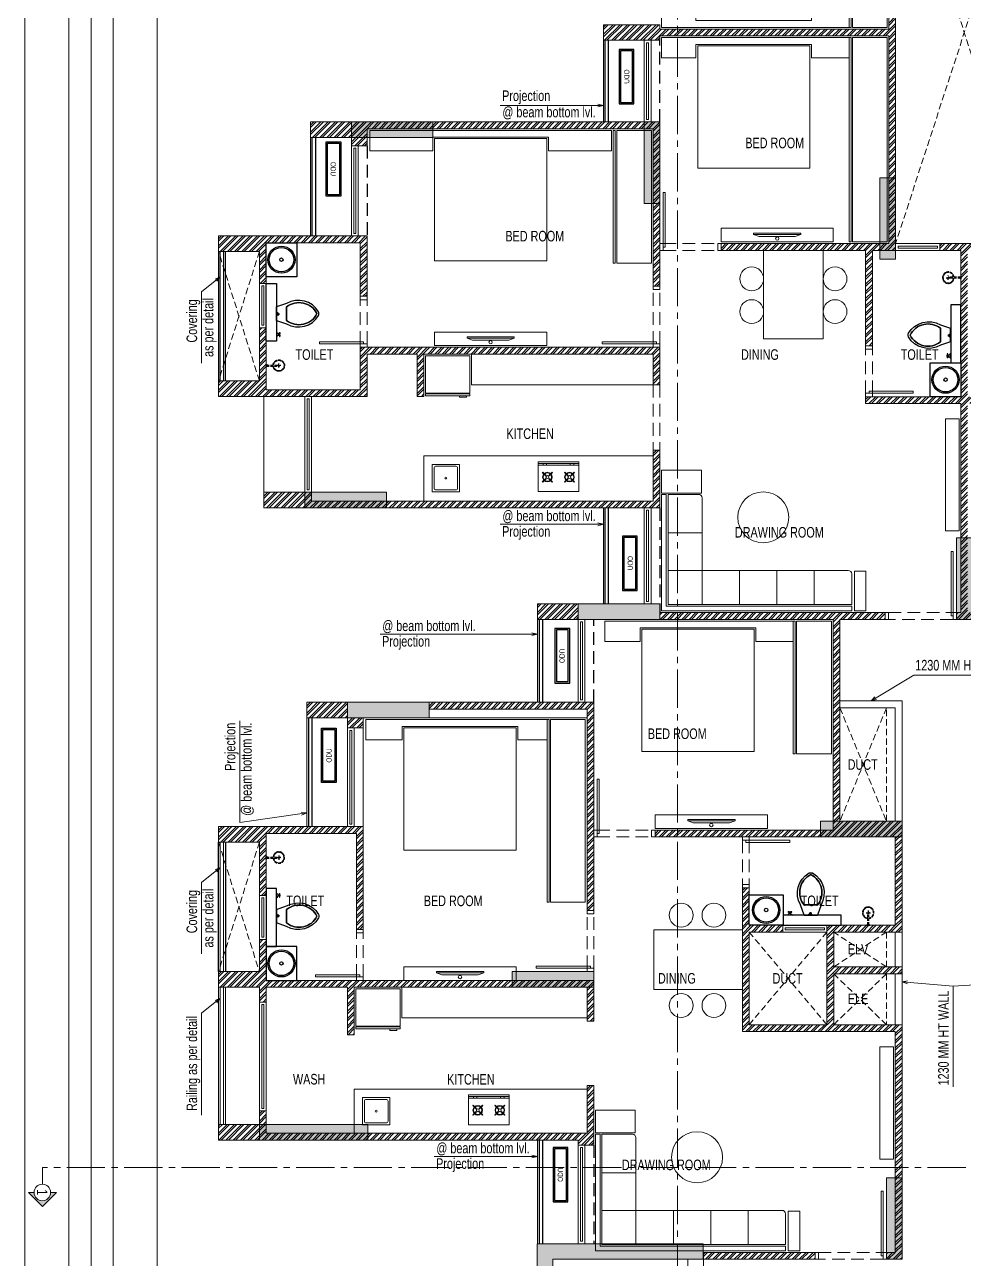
# Model space of a CAD drawing. Header units: inches. Extents: x 822859 to 1009930, y 496782 to 576896.
# Drawn here: x 896812 to 910625, y 515730 to 533887 of the extents above; entities that cross this region are included whole.
import ezdxf
from ezdxf.enums import TextEntityAlignment as Align

# ---------------------------------------------------------------- set-up
doc = ezdxf.new("R2010")
doc.units = ezdxf.units.IN
doc.header["$LTSCALE"] = 750
doc.header["$MEASUREMENT"] = 0
for name, pattern in [('CENTER', [2, 1.25, -0.25, 0.25, -0.25]), ('CENTER2', [1.125, 0.75, -0.125, 0.125, -0.125]), ('HIDDEN', [0.375, 0.25, -0.125]), ('HIDDEN2', [0.1875, 0.125, -0.0625])]:
    doc.linetypes.add(name, pattern=pattern)
for name, color, linetype, lineweight in [('COLUMN', 5, 'Continuous', 13), ('DOOR-MSA', 8, 'Continuous', 13), ('DOTTED LINE-MSA', 8, 'HIDDEN2', 13), ('ELE-01-MSA', 8, 'Continuous', 18), ('ELE-03-MSA', 145, 'Continuous', 18), ('ELE-04-MSA', 139, 'Continuous', 15), ('FURNITURE-MSA', 251, 'Continuous', 5), ('SECTION LINE', 14, 'CENTER', 9), ('TEXT DETAIL-MSA', 8, 'Continuous', 13), ('TEXT ROOM NAME-MSA', 8, 'Continuous', 13), ('WALL HATCH-MSA', 251, 'Continuous', 9), ('WALL-MSA', 11, 'Continuous', 18), ('WINDOW-MSA', 8, 'Continuous', 13)]:
    doc.layers.add(name, color=color, linetype=linetype, lineweight=lineweight)
for name, color, linetype in [('ELE-02-MSA', 8, 'Continuous'), ('P.FIXTURE', 8, 'Continuous'), ('R.C.C HATCH-MSA', 250, 'Continuous')]:
    doc.layers.add(name, color=color, linetype=linetype)
doc.styles.add('125', font='swisscl.ttf', dxfattribs={"height": 125})
doc.styles.add('ARIAL', font='ARIALN.TTF', dxfattribs={"height": 360})
doc.styles.add('Arial Narrow', font='swisscl.ttf', dxfattribs={"height": 150})
doc.styles.add('Arial-Reg', font='swisscl.ttf', dxfattribs={"height": 155})
doc.styles.add('MtXpl_Swis721_LtCn_B', font='swisscl.ttf')
doc.dimstyles.new('100 K.T', dxfattribs={"dimtxt": 360, "dimasz": 80, "dimexe": 0.18, "dimexo": 0.0625, "dimgap": 1, "dimtad": 1, "dimdec": 0, "dimzin": 0, "dimdsep": 46, "dimtxsty": 'ARIAL', "dimblk": 'DOT', "dimcen": 0.09, "dimse1": 1, "dimse2": 1, "dimclrd": 50, "dimclrt": 256, "dimadec": 0, "dimazin": 0, "dimtfac": 1, "dimtdec": 0, "dimtofl": 0, "dimtmove": 1, "dimatfit": 0, "dimfxl": 1, "dimtolj": 1, "dimtzin": 0, "dimlwd": -1, "dimarcsym": 0})
pattern_1 = [(45, (73952.8, 0), (-53.0330086, 53.0330086), []), (45, (73988.155, 0), (-53.0330086, 53.0330086), [])]

# ---------------------------------------------------------------- blocks, each defined once
blk = doc.blocks.new('t4tgg34')
for points in [[(375405, -62759), (375391, -62745), (375391, -62738), (375371, -62738), (375371, -62720), (375391, -62720), (375391, -62713), (375405, -62699), (375405, -62635), (375255, -62585, 0.412342), (374785, -62709, 0.132891), (374785, -62761, 0.412336), (375255, -62885), (375405, -62835)], [(375255, -62835, -0.475238), (374809, -62735, -0.475243), (375255, -62635)]]:
    blk.add_lwpolyline(points, format="xyb", close=True)
blk.add_lwpolyline([(375255, -62835), (375255, -62635, 0.475243), (374809, -62735, 0.475238), (375255, -62835, 0.489246)], format="xyb")
blk.add_lwpolyline([(375405, -62635), (375405, -62699), (375391, -62713), (375391, -62720), (375371, -62720), (375371, -62738), (375391, -62738), (375391, -62745), (375405, -62759), (375405, -62699), (375405, -62835)])
blk = doc.blocks.new('9')
at = {"linetype": 'Continuous'}
for p, q in [((709870, -390415), (709870, -390434)), ((709876, -390434), (709870, -390434)), ((709876, -390415), (709876, -390434))]:
    blk.add_line(p, q, dxfattribs=at)
for points in [[(709876, -390396), (709876, -390377), (709870, -390377), (709870, -390396)], [(709895, -390396), (709920, -390370), (709920, -390440), (709895, -390415)]]:
    blk.add_lwpolyline(points, dxfattribs=at)
blk.add_lwpolyline([(709895, -390415), (709870, -390415), (709870, -390396), (709895, -390396)], close=True, dxfattribs=at)
blk = doc.blocks.new('SHOWE')
at = {"linetype": 'HIDDEN', "ltscale": 0.2}
for p, q in [((3964261, -1171718), (3964261, -1171675)), ((3964261, -1171675), (3964263, -1171675)), ((3964261, -1171718), (3964263, -1171718)), ((3964264, -1171676), (3964264, -1171716)), ((3964269, -1171681), (3964269, -1171696)), ((3964269, -1171689), (3964438, -1171689)), ((3964269, -1171712), (3964269, -1171696)), ((3964269, -1171704), (3964438, -1171704)), ((3964479, -1171696), (3964416, -1171696)), ((3964447, -1171665), (3964447, -1171728))]:
    blk.add_line(p, q, dxfattribs=at)
for radius in [12.5, 10.6]:
    blk.add_circle((3964447, -1171696), radius, dxfattribs=at)
for centre, radius, start, end in [((3964447, -1171696), 84.1, 185.2383, 174.7617), ((3964447, -1171696), 81.4, 185.4105, 174.5895), ((3964447, -1171696), 78, 185.6496, 174.3504), ((3964262, -1171676), 1.76, 358.0282, 62.0821), ((3964262, -1171716), 1.76, 297.9179, 1.9718), ((3964260, -1171685), 10.1, 28.3436, 64.2104), ((3964260, -1171707), 10.1, 295.7896, 331.6564)]:
    blk.add_arc(centre, radius, start, end, dxfattribs=at)
blk = doc.blocks.new('A$C0454f6c0')
at = {"layer": 'WINDOW-MSA', "ltscale": 5000}
for points in [[(0, 1050), (0, 1000), (-100, 1000), (-100, 1050)], [(0, 0), (0, 50), (-100, 50), (-100, 0)]]:
    blk.add_lwpolyline(points, close=True, dxfattribs=at)
at = {"layer": 'WINDOW-MSA', "linetype": 'HIDDEN'}
for points in [[(-100, 1000), (-100, 50)], [(0, 50), (0, 1000)]]:
    blk.add_lwpolyline(points, dxfattribs=at)
at = {"layer": 'WINDOW-MSA', "ltscale": 5000, "elevation": 0}
blk.add_lwpolyline([(-50, 50), (-1000, 50), (-1000, 80), (-50, 80)], close=True, dxfattribs=at)
blk = doc.blocks.new('A$C16cd5f5f')
at = {"layer": 'WINDOW-MSA', "ltscale": 5000}
for points in [[(50, 50), (50, 850), (80, 850), (80, 50)], [(0, 0), (50, 0), (50, 100), (0, 100)], [(900, 0), (850, 0), (850, 100), (900, 100)]]:
    blk.add_lwpolyline(points, close=True, dxfattribs=at)
at = {"layer": 'WINDOW-MSA', "linetype": 'HIDDEN', "elevation": 0}
blk.add_lwpolyline([(50, 100), (850, 100)], dxfattribs=at)
at = {"layer": 'WINDOW-MSA', "linetype": 'HIDDEN'}
blk.add_lwpolyline([(50, 0), (850, 0)], dxfattribs=at)
blk = doc.blocks.new('A$Ca69f7aba')
at = {"layer": 'WINDOW-MSA', "ltscale": 5000}
for points in [[(-750, 0), (-700, 0), (-700, -100), (-750, -100)], [(0, 0), (-50, 0), (-50, -100), (0, -100)], [(-50, -50), (-50, -700), (-80, -700), (-80, -50)]]:
    blk.add_lwpolyline(points, close=True, dxfattribs=at)
at = {"layer": 'WINDOW-MSA', "linetype": 'HIDDEN'}
blk.add_lwpolyline([(-50, 0), (-700, 0)], dxfattribs=at)
at = {"layer": 'WINDOW-MSA', "linetype": 'HIDDEN', "elevation": 0}
blk.add_lwpolyline([(-50, -100), (-700, -100)], dxfattribs=at)
blk = doc.blocks.new('A$Cbea8c011')
at = {"layer": 'ELE-02-MSA', "elevation": 0}
for points in [[(400, -108), (-400, -108), (-400, 108), (400, 108)], [(380, -88), (-380, -88), (-380, 88), (380, 88)]]:
    blk.add_lwpolyline(points, close=True, dxfattribs=at)
at = {"layer": 'TEXT DETAIL-MSA', "style": 'Arial Narrow'}
blk.add_text('ODU', height=75, dxfattribs=at).set_placement((-106, -42, 0))
blk = doc.blocks.new('BLOCK-G & H TYPICAL COLOUMN')
at = {"layer": 'R.C.C HATCH-MSA'}
h = blk.add_hatch(color=256, dxfattribs=at)
h.dxf.hatch_style = 1
h.paths.add_polyline_path([(172697.62, -104207.75), (172688.57, -104207.75), (172688.57, -104255), (172697.62, -104255)])
h.paths.add_polyline_path([(172327.12, -104207.75), (172336.18, -104207.75), (172336.18, -104255), (172327.12, -104255)])
h.paths.add_polyline_path([(172819.88, -104207.75), (172819.88, -104216.81), (172867.12, -104216.81), (172867.12, -104207.75)])
h.paths.add_polyline_path([(172204.87, -104207.75), (172204.87, -104216.81), (172157.62, -104216.81), (172157.62, -104207.75)])
h.paths.add_polyline_path([(172561.18, -104240.06), (172552.12, -104240.06), (172552.12, -104287.31), (172561.18, -104287.31)])
h.paths.add_polyline_path([(172463.57, -104240.06), (172472.62, -104240.06), (172472.62, -104287.31), (172463.57, -104287.31)])
h.paths.add_polyline_path([(172177.87, -104422.2), (172177.87, -104431.25), (172130.62, -104431.25), (172130.62, -104422.2)])
h.paths.add_polyline_path([(172894.12, -104422.2), (172894.12, -104431.25), (172846.88, -104431.25), (172846.88, -104422.2)])
h.paths.add_polyline_path([(172336.12, -104486.75), (172336.12, -104495.81), (172288.87, -104495.81), (172288.87, -104486.75)])
h.paths.add_polyline_path([(172202.62, -104543.75), (172202.62, -104552.81), (172155.37, -104552.81), (172155.37, -104543.75)])
h.paths.add_polyline_path([(172822.13, -104543.75), (172822.13, -104552.81), (172869.37, -104552.81), (172869.37, -104543.75)])
h.paths.add_polyline_path([(172516.9, -104495.81), (172507.85, -104495.81), (172507.85, -104448.56), (172516.9, -104448.56)])
h.paths.add_polyline_path([(172697.62, -104104.25), (172688.57, -104104.25), (172688.57, -104057.01), (172697.62, -104057.01)])
h.paths.add_polyline_path([(172327.12, -104104.25), (172336.18, -104104.25), (172336.18, -104057.01), (172327.12, -104057.01)])
h.paths.add_polyline_path([(172819.88, -104104.25), (172819.88, -104095.2), (172867.12, -104095.2), (172867.12, -104104.25)])
h.paths.add_polyline_path([(172204.87, -104104.25), (172204.87, -104095.2), (172157.62, -104095.2), (172157.62, -104104.25)])
h.paths.add_polyline_path([(172561.18, -104071.94), (172552.12, -104071.94), (172552.12, -104024.7), (172561.18, -104024.7)])
h.paths.add_polyline_path([(172463.57, -104071.94), (172472.62, -104071.94), (172472.62, -104024.7), (172463.57, -104024.7)])
h.paths.add_polyline_path([(172177.87, -103889.81), (172177.87, -103880.75), (172130.62, -103880.75), (172130.62, -103889.81)])
h.paths.add_polyline_path([(172894.12, -103889.81), (172894.12, -103880.75), (172846.88, -103880.75), (172846.88, -103889.81)])
h.paths.add_polyline_path([(172336.12, -103825.25), (172336.12, -103816.2), (172288.87, -103816.2), (172288.87, -103825.25)])
h.paths.add_polyline_path([(172202.62, -103768.25), (172202.62, -103759.2), (172155.37, -103759.2), (172155.37, -103768.25)])
h.paths.add_polyline_path([(172822.13, -103768.25), (172822.13, -103759.2), (172869.37, -103759.2), (172869.37, -103768.25)])
h.paths.add_polyline_path([(172516.9, -103816.2), (172507.85, -103816.2), (172507.85, -103863.44), (172516.9, -103863.44)])
h.paths.add_polyline_path([(172548.37, -103699.31), (172548.37, -103690.25), (172595.62, -103690.25), (172595.62, -103699.31)])
h.paths.add_polyline_path([(172476.37, -103699.31), (172476.37, -103690.25), (172429.13, -103690.25), (172429.13, -103699.31)])
h.paths.add_polyline_path([(172726.82, -103612.31), (172726.82, -103603.25), (172774.06, -103603.25), (172774.06, -103612.31)])
h.paths.add_polyline_path([(172297.93, -103612.31), (172297.93, -103603.25), (172250.69, -103603.25), (172250.69, -103612.31)])
h.paths.add_polyline_path([(172920.37, -103523.81), (172920.37, -103514.75), (172857.56, -103514.75), (172857.56, -103523.81)])
h.paths.add_polyline_path([(172104.37, -103523.81), (172104.37, -103514.75), (172167.19, -103514.75), (172167.19, -103523.81)])
h.paths.add_polyline_path([(172476.37, -103492.94), (172467.32, -103492.94), (172467.32, -103445.7), (172476.37, -103445.7)])
h.paths.add_polyline_path([(172548.37, -103492.94), (172557.43, -103492.94), (172557.43, -103445.7), (172548.37, -103445.7)])
h.paths.add_polyline_path([(172663.43, -103454.75), (172759.5, -103454.75), (172759.5, -103349.7), (172663.43, -103349.7), (172663.43, -103358.75), (172750.44, -103358.75), (172750.44, -103445.7), (172663.43, -103445.7)])
h.paths.add_polyline_path([(172361.32, -103454.75), (172265.25, -103454.75), (172265.25, -103349.7), (172361.32, -103349.7), (172361.32, -103358.75), (172274.31, -103358.75), (172274.31, -103445.7), (172361.32, -103445.7)])
h.paths.add_polyline_path([(172428.37, -103358.75), (172419.32, -103358.75), (172419.32, -103311.51), (172428.37, -103311.51)])
h.paths.add_polyline_path([(172428.37, -103132.74), (172419.32, -103132.74), (172419.32, -103179.99), (172428.37, -103179.99)])
h.paths.add_polyline_path([(172151.62, -103286.75), (172151.62, -103277.7), (172104.37, -103277.7), (172104.37, -103286.75)])
h.paths.add_polyline_path([(172245.43, -103162.74), (172245.43, -103153.68), (172198.19, -103153.68), (172198.19, -103162.74)])
h.paths.add_polyline_path([(172428.37, -103021.25), (172419.32, -103021.25), (172419.32, -103068.5), (172428.37, -103068.5)])
h.paths.add_polyline_path([(172245.43, -102997.25), (172236.37, -102997.25), (172236.37, -103044.5), (172245.43, -103044.5)])
h.paths.add_polyline_path([(172104.37, -102997.25), (172104.37, -103006.31), (172151.62, -103006.31), (172151.62, -102997.25)])
h.paths.add_polyline_path([(172596.37, -103358.75), (172605.43, -103358.75), (172605.43, -103311.51), (172596.37, -103311.51)])
h.paths.add_polyline_path([(172596.37, -103132.74), (172605.43, -103132.74), (172605.43, -103179.99), (172596.37, -103179.99)])
h.paths.add_polyline_path([(172873.13, -103286.75), (172873.13, -103277.7), (172920.37, -103277.7), (172920.37, -103286.75)])
h.paths.add_polyline_path([(172779.32, -103162.74), (172779.32, -103153.68), (172826.56, -103153.68), (172826.56, -103162.74)])
h.paths.add_polyline_path([(172596.37, -103021.25), (172605.43, -103021.25), (172605.43, -103068.5), (172596.37, -103068.5)])
h.paths.add_polyline_path([(172779.32, -102997.25), (172788.37, -102997.25), (172788.37, -103044.5), (172779.32, -103044.5)])
h.paths.add_polyline_path([(172920.37, -102997.25), (172920.37, -103006.31), (172873.13, -103006.31), (172873.13, -102997.25)])
h.paths.add_polyline_path([(172548.37, -104612.7), (172548.37, -104621.75), (172595.62, -104621.75), (172595.62, -104612.7)])
h.paths.add_polyline_path([(172476.37, -104612.7), (172476.37, -104621.75), (172429.13, -104621.75), (172429.13, -104612.7)])
h.paths.add_polyline_path([(172297.93, -104699.7), (172297.93, -104708.75), (172250.69, -104708.75), (172250.69, -104699.7)])
h.paths.add_polyline_path([(172104.37, -104788.2), (172104.37, -104797.25), (172167.19, -104797.25), (172167.19, -104788.2)])
h.paths.add_polyline_path([(172726.82, -104699.7), (172726.82, -104708.75), (172774.06, -104708.75), (172774.06, -104699.7)])
h.paths.add_polyline_path([(172920.37, -104788.2), (172920.37, -104797.25), (172857.56, -104797.25), (172857.56, -104788.2)])
h.paths.add_polyline_path([(172476.37, -104819.06), (172467.32, -104819.06), (172467.32, -104866.31), (172476.37, -104866.31)])
h.paths.add_polyline_path([(172548.37, -104819.06), (172557.43, -104819.06), (172557.43, -104866.31), (172548.37, -104866.31)])
h.paths.add_polyline_path([(172663.43, -104857.25), (172759.5, -104857.25), (172759.5, -104962.31), (172663.43, -104962.31), (172663.43, -104953.25), (172750.44, -104953.25), (172750.44, -104866.31), (172663.43, -104866.31)])
h.paths.add_polyline_path([(172361.32, -104857.25), (172265.25, -104857.25), (172265.25, -104962.31), (172361.32, -104962.31), (172361.32, -104953.25), (172274.31, -104953.25), (172274.31, -104866.31), (172361.32, -104866.31)])
h.paths.add_polyline_path([(172428.37, -104953.25), (172419.32, -104953.25), (172419.32, -105000.5), (172428.37, -105000.5)])
h.paths.add_polyline_path([(172428.37, -105178.31), (172419.32, -105178.31), (172419.32, -105131.06), (172428.37, -105131.06)])
h.paths.add_polyline_path([(172151.62, -105025.25), (172151.62, -105034.31), (172104.37, -105034.31), (172104.37, -105025.25)])
h.paths.add_polyline_path([(172245.43, -105072.5), (172236.37, -105072.5), (172236.37, -105025.25), (172245.43, -105025.25)])
h.paths.add_polyline_path([(172428.37, -105290.75), (172419.32, -105290.75), (172419.32, -105243.51), (172428.37, -105243.51)])
h.paths.add_polyline_path([(172245.43, -105314.75), (172236.37, -105314.75), (172236.37, -105267.51), (172245.43, -105267.51)])
h.paths.add_polyline_path([(172104.37, -105277.35), (172113.43, -105277.35), (172113.43, -105314.75), (172104.37, -105314.75)])
h.paths.add_polyline_path([(172596.37, -104953.25), (172605.43, -104953.25), (172605.43, -105000.5), (172596.37, -105000.5)])
h.paths.add_polyline_path([(172596.37, -105178.31), (172605.43, -105178.31), (172605.43, -105131.06), (172596.37, -105131.06)])
h.paths.add_polyline_path([(172873.13, -105025.25), (172873.13, -105034.31), (172920.37, -105034.31), (172920.37, -105025.25)])
h.paths.add_polyline_path([(172788.37, -105025.25), (172779.32, -105025.25), (172779.32, -105072.5), (172788.37, -105072.5)])
h.paths.add_polyline_path([(172596.37, -105290.75), (172605.43, -105290.75), (172605.43, -105243.51), (172596.37, -105243.51)])
h.paths.add_polyline_path([(172779.32, -105314.75), (172788.37, -105314.75), (172788.37, -105267.51), (172779.32, -105267.51)])
h.paths.add_polyline_path([(172911.32, -105314.75), (172920.37, -105314.75), (172920.37, -105277.35), (172911.32, -105277.35)])
h.paths.add_polyline_path([(172688.63, -104486.75), (172688.63, -104495.81), (172735.87, -104495.81), (172735.87, -104486.75)])
h.paths.add_polyline_path([(172688.63, -103825.25), (172688.63, -103816.2), (172735.87, -103816.2), (172735.87, -103825.25)])
at = {"layer": 'COLUMN'}
for points in [[(172204.87, -104207.75), (172204.87, -104216.81), (172157.62, -104216.81), (172157.62, -104207.75)], [(172327.12, -104207.75), (172336.18, -104207.75), (172336.18, -104255), (172327.12, -104255)], [(172463.57, -104240.06), (172472.62, -104240.06), (172472.62, -104287.31), (172463.57, -104287.31)], [(172177.87, -104422.2), (172177.87, -104431.25), (172130.62, -104431.25), (172130.62, -104422.2)], [(172516.9, -104495.81), (172507.85, -104495.81), (172507.85, -104448.56), (172516.9, -104448.56)], [(172336.12, -104486.75), (172336.12, -104495.81), (172288.87, -104495.81), (172288.87, -104486.75)], [(172202.62, -104543.75), (172202.62, -104552.81), (172155.37, -104552.81), (172155.37, -104543.75)], [(172476.37, -104612.7), (172476.37, -104621.75), (172429.13, -104621.75), (172429.13, -104612.7)], [(172297.93, -104699.7), (172297.93, -104708.75), (172250.69, -104708.75), (172250.69, -104699.7)], [(172104.37, -104788.2), (172104.37, -104797.25), (172167.19, -104797.25), (172167.19, -104788.2)], [(172476.37, -104819.06), (172467.32, -104819.06), (172467.32, -104866.31), (172476.37, -104866.31)], [(172361.32, -104857.25), (172265.25, -104857.25), (172265.25, -104962.31), (172361.32, -104962.31), (172361.32, -104953.25), (172274.31, -104953.25), (172274.31, -104866.31), (172361.32, -104866.31)]]:
    blk.add_lwpolyline(points, close=True, dxfattribs=at)
blk = doc.blocks.new('_Dot')
at = {"linetype": 'ByBlock', "lineweight": -2}
blk.add_line((-0.5, 0), (-1, 0), dxfattribs=at)
at = {"linetype": 'ByBlock', "const_width": 0.5}
blk.add_lwpolyline([(-0.25, 0, 1), (0.25, 0, 1)], format="xyb", close=True, dxfattribs=at)
blk = doc.blocks.new('STUV')
at = {"layer": 'FURNITURE-MSA'}
for p, q in [((169, 0, 0), (169, -600, 0)), ((-81, -70), (-75, -63)), ((-31, -120), (-81, -70)), ((-81, -207), (-31, -157)), ((-75, -63), (-25, -113)), ((-25, -163), (-75, -213)), ((-25, -113), (-31, -120)), ((-31, -157), (-25, -163)), ((12, -113), (62, -63)), ((18, -120), (12, -113)), ((12, -163), (18, -157)), ((62, -213), (12, -163)), ((68, -70), (18, -120)), ((18, -157), (68, -207)), ((62, -63), (68, -70)), ((169, -76, 0), (194, -76, 0)), ((194, -126, 0), (169, -126, 0)), ((-75, -213), (-81, -207)), ((68, -207), (62, -213)), ((-81, -393), (-75, -387)), ((-31, -443), (-81, -393)), ((-81, -530), (-31, -480)), ((-75, -537), (-81, -530)), ((-75, -387), (-25, -437)), ((-25, -487), (-75, -537)), ((-25, -437), (-31, -443)), ((-31, -480), (-25, -487)), ((12, -437), (62, -387)), ((18, -443), (12, -437)), ((12, -487), (18, -480)), ((62, -537), (12, -487)), ((68, -393), (18, -443)), ((18, -480), (68, -530)), ((62, -387), (68, -393)), ((68, -530), (62, -537)), ((194, -474, 0), (169, -474, 0)), ((194, -524, 0), (169, -524, 0))]:
    blk.add_line(p, q, dxfattribs=at)
for points in [[(-219, -600), (219, -600), (219, 0), (-219, 0)], [(219, -600), (194, -600), (194, 0), (219, 0)]]:
    blk.add_lwpolyline(points, close=True, dxfattribs=at)
for centre, radius in [((-7, -138), 70.6), ((-7, -138), 61.8), ((-7, -138), 22.1), ((-7, -462), 70.6), ((-7, -462), 61.8), ((-7, -462), 22.1)]:
    blk.add_circle(centre, radius, dxfattribs=at)
blk = doc.blocks.new('G$C1887B0AA')
at = {"layer": 'FURNITURE-MSA'}
blk.add_lwpolyline([(0, 0), (300, 0), (300, 300), (0, 300)], close=True, dxfattribs=at)
blk.add_lwpolyline([(40, 20), (260, 20, 0.414214), (280, 40), (280, 260, 0.414214), (260, 280), (40, 280, 0.414214), (20, 260), (20, 40, 0.414214)], format="xyb", close=True, dxfattribs=at)
blk.add_circle((150, 150), 10, dxfattribs=at)
blk = doc.blocks.new('G$C7997B730')
at = {"layer": 'FURNITURE-MSA'}
for p, q in [((36, 1325, 0), (0, 1325, 0)), ((0, 1325, 0), (0, 0, 0)), ((36, 1325, 0), (0, 1325, 0)), ((93, 1169, 0), (36, 1325, 0)), ((36, 0, 0), (36, 1325, 0)), ((93, 1169, 0), (36, 1325, 0)), ((93, 156, 0), (93, 1169, 0)), ((36, 0, 0), (0, 0, 0)), ((93, 156, 0), (36, 0, 0))]:
    blk.add_line(p, q, dxfattribs=at)
blk = doc.blocks.new('G$CA9DB4A96')
at = {"layer": 'FURNITURE-MSA'}
for points in [[(550, 0), (550, 650), (0, 650), (0, 0)], [(560, 0), (590, 0), (590, 650), (560, 650)], [(590, 500), (610, 500), (610, 600), (590, 600)]]:
    blk.add_lwpolyline(points, close=True, dxfattribs=at)
blk = doc.blocks.new('A$Caebde61c')
at = {"layer": 'FURNITURE-MSA'}
for p, q in [((3119, -34612), (3119, -34162)), ((3119, -34612), (5788, -34612)), ((5788, -35660), (2419, -35660)), ((6508, -36792, 0), (6008, -36792, 0)), ((6508, -37343, 0), (6008, -37343, 0)), ((6508, -37343, 0), (6508, -37843, 0)), ((7058, -37843), (7058, -37343)), ((7608, -37843), (7608, -37343)), ((8158, -37843), (8158, -37343)), ((1525, -39511), (4816, -39511)), ((1525, -41110), (1525, -39660)), ((2095, -43922), (2095, -43472)), ((4816, -43922), (2095, -43922)), ((1395, -44970), (1395, -45620)), ((4816, -44970), (1395, -44970)), ((5536, -46203, 0), (5036, -46203, 0)), ((5536, -46754, 0), (5036, -46754, 0)), ((5536, -46754, 0), (5536, -47254, 0)), ((6086, -47254), (6086, -46754)), ((6636, -47254), (6636, -46754)), ((7186, -47254), (7186, -46754))]:
    blk.add_line(p, q, dxfattribs=at)
for points in [[(8699, -26352), (8699, -29357), (8669, -29357), (8669, -26352)], [(9229, -26352), (9229, -29357), (8719, -29357), (8719, -26352)], [(6419, -29257), (8119, -29257), (8119, -29057), (8669, -29057), (8669, -29357), (5913, -29357), (5913, -29057), (6419, -29057)], [(6419, -29607), (8119, -29607), (8119, -29807), (8669, -29807), (8669, -29507), (5913, -29507), (5913, -29807), (6419, -29807)], [(8699, -32512), (8699, -29507), (8669, -29507), (8669, -32512)], [(9229, -32512), (9229, -29507), (8719, -29507), (8719, -32512)], [(8094, -29627), (8094, -31427), (6444, -31427), (6444, -29627)], [(2550, -30972), (4250, -30972), (4250, -31172), (5175, -31172), (5175, -30872), (1626, -30872), (1626, -31172), (2550, -31172)], [(4225, -30992), (4225, -32792), (2575, -32792), (2575, -30992)], [(5233, -32822), (5233, -30872), (5203, -30872), (5203, -32822)], [(5763, -32822), (5763, -30872), (5253, -30872), (5253, -32822)], [(6788, -32312), (6788, -32512), (8438, -32512), (8438, -32312)], [(8288, -33937), (8288, -32637), (7413, -32637), (7413, -33937)], [(2575, -33837), (2575, -34037), (4225, -34037), (4225, -33837)], [(10088, -35113), (10288, -35113), (10288, -36763), (10088, -36763)], [(6498, -36205), (6498, -35868), (5913, -35868), (5913, -36205)], [(5913, -36225), (5983, -36225), (5983, -37868), (8708, -37868), (8708, -37938), (5913, -37938)], [(8748, -37354), (8918, -37354), (8918, -37939), (8748, -37939)], [(5599, -38188), (7299, -38188), (7299, -38388), (7849, -38388), (7849, -38088), (5077, -38088), (5077, -38388), (5599, -38388)], [(7879, -40038), (7879, -38088), (7849, -38088), (7849, -40038)], [(8409, -40038), (8409, -38088), (7899, -38088), (7899, -40038)], [(7274, -38208), (7274, -40008), (5624, -40008), (5624, -38208)], [(2100, -39636), (3800, -39636), (3800, -39836), (4231, -39836), (4231, -39536), (1564, -39536), (1564, -39836), (2100, -39836)], [(4261, -42222), (4261, -39536), (4231, -39536), (4231, -42222)], [(4791, -42222), (4791, -39536), (4281, -39536), (4281, -42222)], [(3775, -39656), (3775, -41456), (2125, -41456), (2125, -39656)], [(5820, -40937), (5820, -41137), (7470, -41137), (7470, -40937)], [(5801, -43506), (7101, -43506), (7101, -42631), (5801, -42631)], [(2125, -43172), (2125, -43372), (3775, -43372), (3775, -43172)], [(9124, -44349), (9324, -44349), (9324, -45999), (9124, -45999)], [(5526, -45615), (5526, -45279), (4941, -45279), (4941, -45615)], [(4941, -45635), (5011, -45635), (5011, -47279), (7736, -47279), (7736, -47349), (4941, -47349)], [(7776, -46764), (7946, -46764), (7946, -47349), (7776, -47349)]]:
    blk.add_lwpolyline(points, close=True, dxfattribs=at)
blk.add_lwpolyline([(2419, -35660), (2419, -36324)], dxfattribs=at)
for points in [[(6008, -37843), (8708, -37843), (8708, -37393, 0.414214), (8658, -37343), (6508, -37343), (6508, -36275, 0.414214), (6458, -36225), (6008, -36225), (6008, -37843)], [(5036, -47254), (7736, -47254), (7736, -46804, 0.414214), (7686, -46754), (5536, -46754), (5536, -45685, 0.414214), (5486, -45635), (5036, -45635), (5036, -47254)]]:
    blk.add_lwpolyline(points, format="xyb", dxfattribs=at)
for centre, radius in [((7613, -32463, 0), 25), ((7238, -33055), 175), ((8463, -33055), 175), ((7238, -33537), 175), ((8463, -33537), 175), ((3400, -33988, 0), 25), ((7407, -36562, 0), 375), ((6645, -41088, 0), 25), ((6201, -42413), 175), ((6683, -42413), 175), ((2950, -43323, 0), 25), ((6201, -43741), 175), ((6683, -43741), 175), ((6435, -45973, 0), 375)]:
    blk.add_circle(centre, radius, dxfattribs=at)
for p, xscale, yscale, zscale, rotation in [((7265, -32383, 0), 0.524880000000001, 0.524880000000001, 0.524880000000001, 270.0000000000001), ((3053, -33907, 0), 0.524880000000001, 0.524880000000001, 0.524880000000001, 270.0000000000001), ((6298, -41008, 0), 0.5248800000000007, 0.5248800000000007, 0.5248800000000007, 270), ((2603, -43242, 0), 0.5248800000000007, 0.5248800000000007, 0.5248800000000007, 270)]:
    blk.add_blockref('G$C7997B730', p, dxfattribs=dict(at, xscale=xscale, yscale=yscale, zscale=zscale, rotation=rotation))
for name, p, rotation in [('G$CA9DB4A96', (2444, -34187), 270.0000000000001), ('STUV', (4097, -35964, 0), 90.00000000000001), ('G$CA9DB4A96', (1420, -43497), 270), ('STUV', (3073, -45275, 0), 90.00000000000001)]:
    blk.add_blockref(name, p, dxfattribs=dict(at, rotation=rotation))
at = {"layer": 'FURNITURE-MSA', "xscale": 1.333333333333333, "yscale": 1.333333333333333, "zscale": 1.333333333333333}
for p in [(2542, -36185), (1518, -45495)]:
    blk.add_blockref('G$C1887B0AA', p, dxfattribs=at)
blk = doc.blocks.new('section sym.')
h = blk.add_hatch(color=256)
h.dxf.hatch_style = 1
h.paths.add_polyline_path([(-240, 90), (-240, 153), (-393, 0), (-240, -153), (-240, -90, -0.414214), (-330, 0, -0.414214)])
at = {"layer": 'SECTION LINE', "linetype": 'Continuous'}
blk.add_line((-150, 0), (0, 0), dxfattribs=at)
blk.add_lwpolyline([(-240, -90), (-240, -153), (-393, 0), (-240, 153), (-240, 90)], dxfattribs=at)
blk.add_circle((-240, 0), 90, dxfattribs=at)
blk = doc.blocks.new('A$C37e82350')
at = {"layer": 'SECTION LINE', "linetype": 'CENTER2'}
for points in [[(46181, 15657), (46124, 15657), (46124, -11420), (46168, -11420)], [(-2542, -2027), (-2542, -2083), (61391, -2083), (61391, -2039)]]:
    blk.add_lwpolyline(points, dxfattribs=at)
at = {"layer": 'SECTION LINE', "xscale": -1.347826086956522, "yscale": 1.347826086956522, "zscale": 1.347826086956522}
blk.add_blockref('section sym.', (46168, -11420, 0), dxfattribs=at)
at = {"layer": 'SECTION LINE', "style": '125'}
blk.add_text('1', height=155, dxfattribs=at).set_placement((46487, -11423, 0), align=Align.MIDDLE)

msp = doc.modelspace()

# ---------------------------------------------------------------- hatches: boundary and pattern name
at = {"layer": 'WALL HATCH-MSA'}
h = msp.add_hatch(dxfattribs=at)
h.set_pattern_fill('ANSI32', color=256, scale=200)
h.set_pattern_definition(pattern_1)
h.paths.add_polyline_path([(905320, 533887), (905320, 533657), (906150, 533657), (906150, 533722), (909516, 533722), (909516, 530667), (907050, 530667), (907050, 530567), (909175, 530567), (909175, 529166), (909275, 529166), (909275, 530567), (909616, 530567), (909616, 536977), (909275, 536977), (909275, 538378), (909175, 538378), (909175, 536977), (907050, 536977), (907050, 536877), (909516, 536877), (909516, 533822), (906150, 533822), (906150, 533887)])
h = msp.add_hatch(dxfattribs=at)
h.set_pattern_fill('ANSI32', color=256, scale=200)
h.set_pattern_definition(pattern_1)
h.paths.add_polyline_path([(901015, 532457), (901015, 532227), (901615, 532227), (901615, 532107), (901845, 532107), (901845, 532357), (906050, 532357), (906050, 530042), (906150, 530042), (906150, 532457)])
h = msp.add_hatch(dxfattribs=at)
h.set_pattern_fill('ANSI32', color=256, scale=200)
h.set_pattern_definition(pattern_1)
h.paths.add_polyline_path([(900262, 530551), (900262, 530081), (900362, 530081), (900362, 530681), (901745, 530681), (901745, 529892), (901845, 529892), (901845, 530781), (899662, 530781), (899662, 530551)])
h = msp.add_hatch(dxfattribs=at)
h.set_pattern_fill('ANSI32', color=256, scale=200)
h.set_pattern_definition(pattern_1)
h.paths.add_polyline_path([(910675, 530567), (910985, 530567), (910985, 530667), (910266, 530667), (910266, 530567), (910575, 530567), (910575, 528416), (909175, 528416), (909175, 528316), (910575, 528316), (910575, 525241), (910510, 525241), (910510, 525141), (910740, 525141), (910740, 525241), (910675, 525241), (910675, 528316), (912075, 528316), (912075, 528416), (910675, 528416)])
h = msp.add_hatch(dxfattribs=at)
h.set_pattern_fill('ANSI32', color=256, scale=200)
h.set_pattern_definition(pattern_1)
h.paths.add_polyline_path([(901845, 528419), (901845, 529042), (902582, 529042), (902582, 528419), (902682, 528419), (902682, 529042), (906050, 529042), (906050, 528592), (906150, 528592), (906150, 529142), (901745, 529142), (901745, 528519), (900362, 528519), (900362, 529431), (900262, 529431), (900262, 528649), (899662, 528649), (899662, 528419)])
h = msp.add_hatch(dxfattribs=at)
h.set_pattern_fill('ANSI32', color=256, scale=200)
h.set_pattern_definition(pattern_1)
h.paths.add_polyline_path([(906150, 526780), (906150, 527630), (906050, 527630), (906050, 526880), (901029, 526880), (901029, 527010), (900329, 527010), (900329, 526780)])
h = msp.add_hatch(dxfattribs=at)
h.set_pattern_fill('ANSI32', color=256, scale=200)
h.set_pattern_definition(pattern_1)
h.paths.add_polyline_path([(904949, 525141), (904949, 525371), (904349, 525371), (904349, 525141)])
h = msp.add_hatch(dxfattribs=at)
h.set_pattern_fill('ANSI32', color=256, scale=200)
h.set_pattern_definition(pattern_1)
h.paths.add_polyline_path([(909611, 521942), (909611, 520642), (908606, 520642), (908606, 519180), (907463, 519180), (907463, 520542), (907956, 520542), (907956, 520642), (907463, 520642), (907463, 521192), (907363, 521192), (907363, 519080), (909611, 519080), (909611, 515830), (909481, 515830), (909481, 515730), (909711, 515730), (909711, 519180), (908706, 519180), (908706, 519930), (909711, 519930), (909711, 520030), (908706, 520030), (908706, 520542), (909711, 520542), (909711, 522172), (908797, 522172), (908797, 525141), (909460, 525141), (909460, 525241), (906149, 525241), (906149, 525141), (908697, 525141), (908697, 522042), (906079, 522042), (906079, 521942)])
h = msp.add_hatch(dxfattribs=at)
h.set_pattern_fill('ANSI32', color=256, scale=200)
h.set_pattern_definition(pattern_1)
h.paths.add_polyline_path([(901558, 523693), (901558, 523923), (900958, 523923), (900958, 523693)])
h = msp.add_hatch(dxfattribs=at)
h.set_pattern_fill('ANSI32', color=256, scale=200)
h.set_pattern_definition(pattern_1)
h.paths.add_polyline_path([(905079, 523823), (905079, 520862), (905179, 520862), (905179, 523923), (902758, 523923), (902758, 523823)])
h = msp.add_hatch(dxfattribs=at)
h.set_pattern_fill('ANSI32', color=256, scale=200)
h.set_pattern_definition(pattern_1)
h.paths.add_polyline_path([(901788, 523544), (901788, 523693), (901558, 523693), (901558, 523544)])
h = msp.add_hatch(dxfattribs=at)
h.set_pattern_fill('ANSI32', color=256, scale=200)
h.set_pattern_definition(pattern_1)
h.paths.add_polyline_path([(900262, 521864), (900262, 521082), (900362, 521082), (900362, 521994), (901688, 521994), (901688, 520582), (901788, 520582), (901788, 522094), (899662, 522094), (899662, 521864)])
h = msp.add_hatch(dxfattribs=at)
h.set_pattern_fill('ANSI32', color=256, scale=200)
h.set_pattern_definition(pattern_1)
h.paths.add_polyline_path([(899662, 519962), (899662, 519732), (900262, 519732), (900262, 519514), (900362, 519514), (900362, 519732), (901558, 519732), (901558, 519032), (901658, 519032), (901658, 519732), (905079, 519732), (905079, 519232), (905179, 519232), (905179, 519832), (900362, 519832), (900362, 520432), (900262, 520432), (900262, 519962)])
h = msp.add_hatch(dxfattribs=at)
h.set_pattern_fill('ANSI32', color=256, scale=200)
h.set_pattern_definition(pattern_1)
h.paths.add_polyline_path([(899662, 517714), (899662, 517484), (904949, 517484), (904949, 517410), (905179, 517410), (905179, 518284), (905079, 518284), (905079, 517584), (900362, 517584), (900362, 517914), (900262, 517914), (900262, 517714)])
h = msp.add_hatch(dxfattribs=at)
h.set_pattern_fill('ANSI32', color=256, scale=200)
h.set_pattern_definition(pattern_1)
h.paths.add_polyline_path([(908431, 515830), (906789, 515830), (906789, 515730), (908431, 515730)])

# ---------------------------------------------------------------- linework, layer by layer
at = {"layer": 'Defpoints', "color": 1, "lineweight": 0}
for points in [[(924439, 566054), (896812, 566054), (896812, 501489), (924439, 501489)], [(923789, 565404), (897462, 565404), (897462, 502139), (923789, 502139)], [(923464, 565079), (897787, 565079), (897787, 502464), (923464, 502464)], [(923139, 564754), (898112, 564754), (898112, 502789), (923139, 502789)], [(922489, 564104), (898762, 564104), (898762, 503439), (922489, 503439)]]:
    msp.add_lwpolyline(points, close=True, dxfattribs=at)
at = {"layer": 'DOOR-MSA', "linetype": 'HIDDEN'}
for p, q in [((906050, 528592), (906050, 527630)), ((906150, 528592), (906150, 527630))]:
    msp.add_line(p, q, dxfattribs=at)
at = {"layer": 'DOTTED LINE-MSA'}
for p, q in [((911635, 536877), (909616, 530667)), ((909616, 536877), (911635, 530667)), ((909481, 523841), (908797, 522172)), ((908797, 523841), (909481, 522172)), ((909481, 522172), (909481, 523841)), ((908606, 520542), (907463, 519180)), ((907463, 520542), (908606, 519180)), ((908706, 520030), (909481, 520542)), ((909481, 520030), (908706, 520542)), ((909481, 520542), (909481, 520030)), ((908706, 519930), (909481, 519180)), ((909481, 519930), (908706, 519180)), ((909481, 519930), (909481, 519180))]:
    msp.add_line(p, q, dxfattribs=at)
for points in [[(900262, 530551), (899662, 528649)], [(900262, 528649), (899662, 530551)], [(900262, 521864), (899662, 519962)], [(899662, 521864), (900262, 519962)]]:
    msp.add_lwpolyline(points, dxfattribs=at)
at = {"layer": 'ELE-01-MSA'}
for p, q in [((899687, 530551), (899687, 528649)), ((899737, 528649), (899737, 530551)), ((909611, 522172), (909611, 523841)), ((899687, 519962), (899687, 521864)), ((899737, 521864), (899737, 519962)), ((909611, 520542), (909611, 520030)), ((909711, 520542), (909711, 520030)), ((909611, 519930), (909611, 519180)), ((909711, 519930), (909711, 519180))]:
    msp.add_line(p, q, dxfattribs=at)
at = {"layer": 'ELE-01-MSA', "lineweight": 0}
for p, q in [((899687, 517714), (899687, 519732)), ((899737, 517714), (899737, 519732))]:
    msp.add_line(p, q, dxfattribs=at)
at = {"layer": 'ELE-01-MSA'}
for points in [[(909711, 522172), (909711, 523941), (908797, 523941)], [(909611, 523841), (908797, 523841)]]:
    msp.add_lwpolyline(points, dxfattribs=at)
at = {"layer": 'ELE-02-MSA'}
for p, q in [((905345, 532457), (905345, 533657)), ((905395, 532457), (905395, 533657)), ((901040, 530781), (901040, 532227)), ((901090, 530781), (901090, 532227)), ((899662, 530551), (899662, 528649)), ((899762, 528649), (899762, 530551)), ((905345, 525371), (905345, 526780)), ((905395, 525371), (905395, 526780)), ((904374, 525141), (904374, 523923)), ((904424, 525141), (904424, 523923)), ((900983, 523693), (900983, 522094)), ((901033, 523693), (901033, 522094)), ((899662, 519962), (899662, 521864)), ((899762, 521864), (899762, 519962)), ((904374, 517483), (904374, 515960)), ((904424, 517483), (904424, 515960))]:
    msp.add_line(p, q, dxfattribs=at)
at = {"layer": 'ELE-02-MSA', "linetype": 'HIDDEN'}
for p, q in [((906150, 532457), (906150, 533657)), ((901845, 532107), (901845, 530781)), ((906150, 526780), (906150, 525241)), ((905179, 523923), (905179, 525141)), ((905179, 517410), (905179, 515960))]:
    msp.add_line(p, q, dxfattribs=at)
at = {"layer": 'ELE-03-MSA', "lineweight": 0}
for p, q in [((899662, 517714), (899662, 519732)), ((899762, 517714), (899762, 519732))]:
    msp.add_line(p, q, dxfattribs=at)
at = {"layer": 'ELE-04-MSA'}
for p, q in [((905320, 532457), (905320, 533657)), ((901015, 530781), (901015, 532227)), ((900329, 527010), (900329, 528419)), ((905320, 525371), (905320, 526780)), ((904349, 525141), (904349, 523923)), ((900958, 523693), (900958, 522094)), ((904349, 517483), (904349, 515960))]:
    msp.add_line(p, q, dxfattribs=at)
at = {"layer": 'P.FIXTURE'}
for points in [[(900362, 530681), (900812, 530681), (900812, 530181), (900362, 530181)], [(900512, 530081), (900512, 529231), (900362, 529231), (900362, 530081)], [(910426, 529766), (910426, 528916), (910575, 528916), (910575, 529766)], [(910125, 528916), (910575, 528916), (910575, 528416), (910125, 528416)], [(900512, 520332), (900512, 521182), (900362, 521182), (900362, 520332)], [(907963, 521092), (907963, 520642), (907463, 520642), (907463, 521092)], [(908813, 520792), (907963, 520792), (907963, 520642), (908813, 520642)], [(900362, 519832), (900812, 519832), (900812, 520332), (900362, 520332)]]:
    msp.add_lwpolyline(points, close=True, dxfattribs=at)
for centre, radius in [((900587, 530431), 200), ((900587, 530431), 180), ((900587, 530431), 25), ((910350, 528666), 200), ((910350, 528666), 180), ((910350, 528666), 25), ((907713, 520867), 200), ((907713, 520867), 180), ((907713, 520867), 25), ((900587, 520082), 200), ((900587, 520082), 180), ((900587, 520082), 25)]:
    msp.add_circle(centre, radius, dxfattribs=at)
at = {"layer": 'WALL-MSA'}
for p, q in [((909616, 530567), (909616, 536977)), ((909516, 536877), (909516, 533822)), ((905320, 533657), (905320, 533887)), ((905320, 533887), (906150, 533887)), ((906150, 533822), (906150, 533887)), ((906150, 533822), (909516, 533822)), ((905320, 533657), (906150, 533657)), ((906150, 533722), (909516, 533722)), ((906150, 533657), (906150, 533722)), ((909516, 530667), (909516, 533722)), ((901015, 532457), (906150, 532457)), ((901015, 532457), (901015, 532227)), ((901845, 532357), (906050, 532357)), ((901845, 532107), (901845, 532357)), ((906050, 532357), (906050, 530042)), ((906150, 532457), (906150, 530042)), ((901015, 532227), (901615, 532227)), ((901615, 532227), (901615, 532107)), ((901615, 532107), (901845, 532107)), ((899662, 530551), (899662, 530781)), ((901845, 530781), (899662, 530781)), ((901845, 529892), (901845, 530781)), ((900262, 530551), (899662, 530551)), ((900262, 530081), (900262, 530551)), ((900362, 530081), (900362, 530681)), ((901745, 530681), (900362, 530681)), ((901745, 529892), (901745, 530681, 0)), ((907050, 530667), (907050, 530567)), ((909516, 530667), (907050, 530667)), ((909175, 530567), (907050, 530567)), ((909175, 530567), (909175, 529166)), ((909616, 530567), (909275, 530567)), ((909275, 530567), (909275, 529166)), ((910266, 530567), (910266, 530667)), ((910985, 530667), (910266, 530667)), ((910575, 530567), (910266, 530567)), ((910575, 528416), (910575, 530567)), ((900362, 530081), (900262, 530081)), ((906050, 530042), (906150, 530042)), ((901845, 529892), (901745, 529892)), ((900262, 528649), (900262, 529431)), ((900362, 529431), (900262, 529431)), ((900362, 528519), (900362, 529431)), ((901745, 529142), (906150, 529142)), ((901745, 529142, 0), (901745, 528519)), ((906150, 529142), (906150, 528592)), ((909275, 529166), (909175, 529166)), ((901845, 529042), (902582, 529042)), ((901845, 529042), (901845, 528419)), ((902582, 528419), (902582, 529042)), ((902682, 529042), (906050, 529042)), ((902682, 528419), (902682, 529042)), ((906050, 529042), (906050, 528592)), ((899662, 528419), (899662, 528649)), ((899662, 528649), (900262, 528649)), ((906050, 528592), (906150, 528592)), ((899662, 528419), (901845, 528419)), ((900362, 528519), (901745, 528519)), ((902582, 528419), (902682, 528419)), ((910575, 528416), (909175, 528416)), ((909175, 528416), (909175, 528316)), ((910575, 528316), (909175, 528316)), ((910575, 525241), (910575, 528316)), ((906050, 527630), (906150, 527630)), ((906050, 527630), (906050, 526880)), ((906150, 527630), (906150, 526780)), ((900329, 526780), (900329, 527010)), ((906150, 526780), (900329, 526780)), ((904349, 525141), (904349, 525371)), ((904949, 525371), (904349, 525371)), ((904949, 525141), (904949, 525371)), ((904349, 525141), (904949, 525141)), ((909460, 525241), (906149, 525241)), ((906149, 525141), (906149, 525241)), ((908697, 525141), (906149, 525141)), ((908697, 525141), (908697, 522042)), ((908797, 525141), (908797, 522172)), ((909460, 525141), (908797, 525141)), ((909460, 525141), (909460, 525241)), ((910510, 525141), (910510, 525241)), ((910510, 525241), (910575, 525241)), ((910510, 525141), (910740, 525141)), ((900958, 523923), (901558, 523923)), ((900958, 523693), (900958, 523923)), ((901558, 523693), (901558, 523923)), ((902758, 523923), (905179, 523923)), ((902758, 523823), (902758, 523923)), ((902758, 523823), (905079, 523823)), ((905079, 520862), (905079, 523823)), ((905179, 520862), (905179, 523923)), ((900958, 523693), (901558, 523693)), ((901788, 523693), (901558, 523693)), ((901788, 523544), (901788, 523693)), ((901788, 522094), (899662, 522094)), ((899662, 521864), (899662, 522094)), ((901788, 522094, 0), (901788, 520582)), ((906079, 521942), (906079, 522042)), ((906079, 522042), (908697, 522042)), ((908797, 522172), (909711, 522172)), ((909711, 522172), (909711, 520542)), ((900262, 521864), (899662, 521864)), ((900262, 521082), (900262, 521864)), ((901688, 521994), (900362, 521994)), ((900362, 521082), (900362, 521994)), ((901688, 521994, 0), (901688, 520582)), ((906079, 521942), (909611, 521942)), ((909611, 521942), (909611, 520642)), ((907363, 521192), (907463, 521192)), ((907363, 519080), (907363, 521192)), ((907463, 520642), (907463, 521192)), ((900362, 521082), (900262, 521082)), ((905079, 520862), (905179, 520862)), ((901788, 520582), (901688, 520582)), ((907463, 520642), (907956, 520642)), ((907956, 520542), (907956, 520642)), ((908606, 520642), (909611, 520642)), ((908606, 519180), (908606, 520642)), ((900362, 520432), (900262, 520432)), ((900262, 519962), (900262, 520432)), ((900362, 519832), (900362, 520432)), ((907463, 520542), (907956, 520542)), ((907463, 519180), (907463, 520542)), ((908706, 520542), (909711, 520542)), ((908706, 520030), (908706, 520542)), ((908706, 520030), (909711, 520030)), ((909711, 520030), (909711, 519930)), ((899662, 519962), (900262, 519962)), ((899662, 519732), (899662, 519962)), ((900362, 519832), (905179, 519832)), ((905179, 519232), (905179, 519832)), ((908706, 519930), (909711, 519930)), ((908706, 519180), (908706, 519930)), ((899662, 519732), (900262, 519732)), ((900262, 519732), (900262, 519514)), ((900362, 519732), (900362, 519514)), ((900362, 519732), (901558, 519732)), ((901558, 519732), (901558, 519032, 0)), ((901658, 519732), (901658, 519032, 0)), ((901658, 519732), (905079, 519732)), ((905079, 519232), (905079, 519732)), ((900262, 519514), (900362, 519514)), ((905079, 519232), (905179, 519232)), ((907463, 519180), (908606, 519180)), ((908706, 519180), (909711, 519180)), ((909711, 519180), (909711, 515730)), ((901558, 519032, 0), (901658, 519032, 0)), ((907363, 519080), (909611, 519080)), ((909611, 519080), (909611, 515830)), ((905079, 517584), (905079, 518284)), ((905079, 518284), (905179, 518284)), ((905179, 517410), (905179, 518284)), ((900262, 517914), (900362, 517914)), ((900262, 517914), (900262, 517714)), ((900362, 517914), (900362, 517584)), ((899662, 517484), (899662, 517714)), ((899662, 517714), (900262, 517714)), ((904949, 517484), (899662, 517484)), ((900362, 517584), (905079, 517584)), ((908431, 515830), (906789, 515830)), ((908431, 515830), (908431, 515730)), ((909611, 515830), (909481, 515830)), ((909481, 515830), (909481, 515730)), ((909711, 515730), (909481, 515730))]:
    msp.add_line(p, q, dxfattribs=at)
for points in [[(900329, 527010), (901029, 527010), (901029, 526880), (906050, 526880)], [(901788, 523544), (901558, 523544), (901558, 523693)], [(905179, 517410), (904949, 517410), (904949, 517484)], [(906789, 515830), (906789, 515151), (906559, 515151), (906559, 515730), (908431, 515730)]]:
    msp.add_lwpolyline(points, dxfattribs=at)
at = {"layer": 'WINDOW-MSA'}
for p, q in [((905920, 533657), (905920, 532457)), ((906020, 533657), (906020, 532457)), ((901615, 532107), (901615, 530781)), ((901715, 532107), (901715, 530781)), ((910266, 530667), (909616, 530667)), ((910266, 530567), (909616, 530567)), ((900262, 530081), (900262, 529431)), ((900362, 530081), (900362, 529431)), ((900929, 528419), (900929, 527010)), ((900929, 528419), (901029, 528419)), ((901029, 528419), (901029, 527010)), ((905920, 526780), (905920, 525371)), ((906020, 526780), (906020, 525371)), ((904949, 525141), (904949, 523923)), ((905049, 525141), (905049, 523923)), ((901558, 523544), (901558, 522094)), ((901658, 523544), (901658, 522094)), ((900262, 520432), (900262, 521082)), ((900362, 521082), (900362, 520432)), ((907956, 520642), (908606, 520642)), ((907956, 520542), (908606, 520542)), ((900262, 517914), (900262, 519514)), ((900362, 519514), (900362, 517914)), ((904949, 517410), (904949, 515960)), ((905049, 517410), (905049, 515960))]:
    msp.add_line(p, q, dxfattribs=at)
for points in [[(905985, 532492), (905985, 533622), (905955, 533622), (905955, 532492)], [(901680, 530816), (901680, 532072), (901650, 532072), (901650, 530816)], [(910231, 530632), (910231, 530602), (909651, 530602), (909651, 530632)], [(900327, 529466), (900327, 530046), (900297, 530046), (900297, 529466)], [(900994, 527045), (900994, 528384), (900964, 528384), (900964, 527045)], [(905985, 525406), (905985, 526745), (905955, 526745), (905955, 525406)], [(905014, 523958), (905014, 525106), (904984, 525106), (904984, 523958)], [(901623, 522129), (901623, 523509), (901593, 523509), (901593, 522129)], [(900297, 521047), (900297, 520467), (900327, 520467), (900327, 521047)], [(908571, 520607), (907991, 520607), (907991, 520577), (908571, 520577)], [(900297, 519479), (900297, 517949), (900327, 517949), (900327, 519479)], [(905014, 515995), (905014, 517375), (904984, 517375), (904984, 515995)]]:
    msp.add_lwpolyline(points, close=True, dxfattribs=at)

# ---------------------------------------------------------------- block references
at = {"color": 2, "rotation": 270}
msp.add_blockref('A$C37e82350', (908492, 563204), dxfattribs=at)
at = {"xscale": -1}
for p, rotation in [((905659, 533122, 0), 90), ((905710, 525967, 0), 90), ((904716, 524605, 0), 270), ((904691, 516976, 0), 270)]:
    msp.add_blockref('A$Cbea8c011', p, dxfattribs=dict(at, rotation=rotation))
for p, rotation in [((901352, 531763, 0), 270), ((901282, 523141, 0), 90.00000000000001)]:
    msp.add_blockref('A$Cbea8c011', p, dxfattribs=dict(rotation=rotation))
at = {"layer": 'COLUMN', "xscale": 25.4, "yscale": 25.4, "zscale": 25.4}
msp.add_blockref('BLOCK-G & H TYPICAL COLOUMN', (-3471189, 3179334), dxfattribs=at)
at = {"layer": 'DOOR-MSA'}
for p in [(906150, 530567, 0), (905179, 521942, 0)]:
    msp.add_blockref('A$C16cd5f5f', p, dxfattribs=at)
for name, p, rotation in [('A$C16cd5f5f', (906150, 529142, 0), 90.00000000000001), ('A$Ca69f7aba', (901845, 529142), 270.0000000000001), ('A$Ca69f7aba', (907363, 521942, 0), 90.00000000000001), ('A$Ca69f7aba', (901788, 519832), 270)]:
    msp.add_blockref(name, p, dxfattribs=dict(at, rotation=rotation))
at = {"layer": 'DOOR-MSA', "xscale": -1, "rotation": 90}
msp.add_blockref('A$Ca69f7aba', (909175, 528416, 0), dxfattribs=at)
at = {"layer": 'DOOR-MSA', "extrusion": (-1.86541e-41, 1.29247e-26, -1), "zscale": -1.000000000000001, "rotation": 270}
msp.add_blockref('A$C0454f6c0', (-910510, 525141, 0), dxfattribs=at)
at = {"layer": 'DOOR-MSA', "extrusion": (-2.58287e-41, 1.29247e-26, -1), "zscale": -1, "rotation": 270}
msp.add_blockref('A$C0454f6c0', (-909481, 515730, 0), dxfattribs=at)
at = {"layer": 'FURNITURE-MSA'}
msp.add_blockref('A$Caebde61c', (900262, 563204), dxfattribs=at)
at = {"layer": 'P.FIXTURE', "lineweight": 30}
for p, rotation in [((4874837, -641530), 180), ((-262483, -3443620), 90.00000000000001)]:
    msp.add_blockref('SHOWE', p, dxfattribs=dict(at, rotation=rotation))
at = {"layer": 'P.FIXTURE'}
for name, p, rotation in [('t4tgg34', (1275918, 466902), 180), ('9', (1610433, 130677), 180), ('9', (1298468, 1230712), 270)]:
    msp.add_blockref(name, p, dxfattribs=dict(at, rotation=rotation))
at = {"layer": 'P.FIXTURE', "xscale": -1}
for p, rotation in [((535020, 466587), 180), ((845634, 896197), 90)]:
    msp.add_blockref('t4tgg34', p, dxfattribs=dict(at, rotation=rotation))
for name, p in [('9', (1610433, 919736)), ('t4tgg34', (1275918, 583511))]:
    msp.add_blockref(name, p, dxfattribs=at)
at = {"layer": 'P.FIXTURE', "lineweight": 30, "xscale": -1, "rotation": 180}
msp.add_blockref('SHOWE', (-3063899, -642822), dxfattribs=at)
at = {"layer": 'P.FIXTURE'}
msp.add_blockref('9', (200505, 919421), dxfattribs=at)
at = {"layer": 'P.FIXTURE', "lineweight": 30}
msp.add_blockref('SHOWE', (-3063899, 1693334), dxfattribs=at)
at = {"layer": 'WINDOW-MSA', "rotation": 90.00000000000001}
msp.add_blockref('A$C16cd5f5f', (905179, 519962, 0), dxfattribs=at)

# ---------------------------------------------------------------- texts
at = {"layer": 'TEXT DETAIL-MSA', "style": '125'}
for s, p in [('Projection', (904185, 532842)), ('@ beam bottom lvl.', (904521, 532602)), ('@ beam bottom lvl.', (904521, 526664)), ('Projection', (904185, 526435)), ('@ beam bottom lvl.', (902755, 525047)), ('Projection', (902419, 524819)), ('1230 MM HT WALL', (910602, 524467)), ('@ beam bottom lvl.', (903550, 517366)), ('Projection', (903214, 517138))]:
    msp.add_text(s, height=155, dxfattribs=at).set_placement(p, align=Align.MIDDLE_CENTER)
for s, p in [('Covering', (899269, 529530)), ('as per detail', (899509, 529433)), ('Projection', (899832, 523267)), ('@ beam bottom lvl.', (900072, 522938)), ('Covering', (899269, 520843)), ('as per detail', (899509, 520747)), ('1230 MM HT WALL', (910319, 518984)), ('Railing as per detail', (899269, 518609))]:
    msp.add_text(s, height=155, rotation=90, dxfattribs=at).set_placement(p, align=Align.MIDDLE_CENTER)
at = {"layer": 'TEXT ROOM NAME-MSA', "lineweight": 0}
for s, style, p in [('BED ROOM', 'MtXpl_Swis721_LtCn_B', (907406, 532070)), ('BED ROOM', 'MtXpl_Swis721_LtCn_B', (903879, 530700, 0)), ('TOILET', 'MtXpl_Swis721_LtCn_B', (900794, 528958)), ('DINING', 'MtXpl_Swis721_LtCn_B', (907343, 528958)), ('TOILET', 'MtXpl_Swis721_LtCn_B', (909691, 528958)), ('KITCHEN', 'MtXpl_Swis721_LtCn_B', (903894, 527794, 0)), ('DRAWING ROOM', 'MtXpl_Swis721_LtCn_B', (907253, 526344)), ('BED ROOM', 'MtXpl_Swis721_LtCn_B', (905973, 523382, 0)), ('DUCT', 'Arial-Reg', (908911, 522929)), ('TOILET', 'MtXpl_Swis721_LtCn_B', (900659, 520924, 0)), ('BED ROOM', 'MtXpl_Swis721_LtCn_B', (902679, 520924, 0)), ('TOILET', 'MtXpl_Swis721_LtCn_B', (908221, 520924, 0)), ('ELV', 'Arial-Reg', (908914, 520213)), ('DINING', 'MtXpl_Swis721_LtCn_B', (906122, 519785, 0)), ('DUCT', 'Arial-Reg', (907807, 519784)), ('ELE', 'Arial-Reg', (908914, 519483)), ('WASH', 'MtXpl_Swis721_LtCn_B', (900756, 518301, 0)), ('KITCHEN', 'MtXpl_Swis721_LtCn_B', (903023, 518300, 0)), ('DRAWING ROOM', 'MtXpl_Swis721_LtCn_B', (905591, 517041))]:
    msp.add_text(s, height=155, dxfattribs=dict(at, style=style)).set_placement(p)

# ---------------------------------------------------------------- leaders
at = {"layer": 'TEXT DETAIL-MSA'}
for points, override in [([(905320, 532698), (904567, 532698), (903804, 532698)], {"dimgap": 1, "dimtad": 0, "dimclrd": 256, "dimldrblk": 'Open30'}), ([(899687, 530180), (899412, 529958), (899412, 528910)], {"dimgap": 1, "dimtad": 0, "dimclrd": 256, "dimldrblk": 'Open30'}), ([(905320, 526539), (904567, 526539), (903804, 526539)], {"dimgap": 1, "dimtad": 0, "dimclrd": 256, "dimldrblk": 'Open30'}), ([(904349, 524923), (903227, 524923), (902038, 524923)], {"dimgap": 1, "dimtad": 0, "dimclrd": 256, "dimldrblk": 'Open30'}), ([(909254, 523941), (909885, 524323)], {"dimtad": 0, "dimclrd": 256, "dimldrblk": 'Open30'}), ([(911808, 523941), (911366, 524323), (909885, 524323)], {"dimgap": 1, "dimtad": 0, "dimclrd": 256, "dimldrblk": 'Open30'}), ([(900958, 522294), (899975, 522156), (899975, 523650)], {"dimgap": 1, "dimtad": 0, "dimclrd": 256, "dimldrblk": 'Open30'}), ([(899687, 521493), (899412, 521271), (899412, 520223)], {"dimgap": 1, "dimtad": 0, "dimclrd": 256, "dimldrblk": 'Open30'}), ([(909711, 519810), (910462, 519749), (910462, 518267)], {"dimgap": 1, "dimtad": 0, "dimclrd": 256, "dimldrblk": 'Open30'}), ([(911540, 519810), (910462, 519749), (910462, 518267)], {"dimgap": 1, "dimtad": 0, "dimclrd": 256, "dimldrblk": 'Open30'}), ([(899687, 519570), (899412, 519348), (899412, 517850)], {"dimgap": 1, "dimtad": 0, "dimclrd": 256, "dimldrblk": 'Open30'}), ([(904349, 517241), (903596, 517241), (902832, 517241)], {"dimgap": 1, "dimtad": 0, "dimclrd": 256, "dimldrblk": 'Open30'})]:
    msp.add_leader(points, dimstyle='100 K.T', override=override, dxfattribs=at)

doc.saveas('drawing.dxf')
